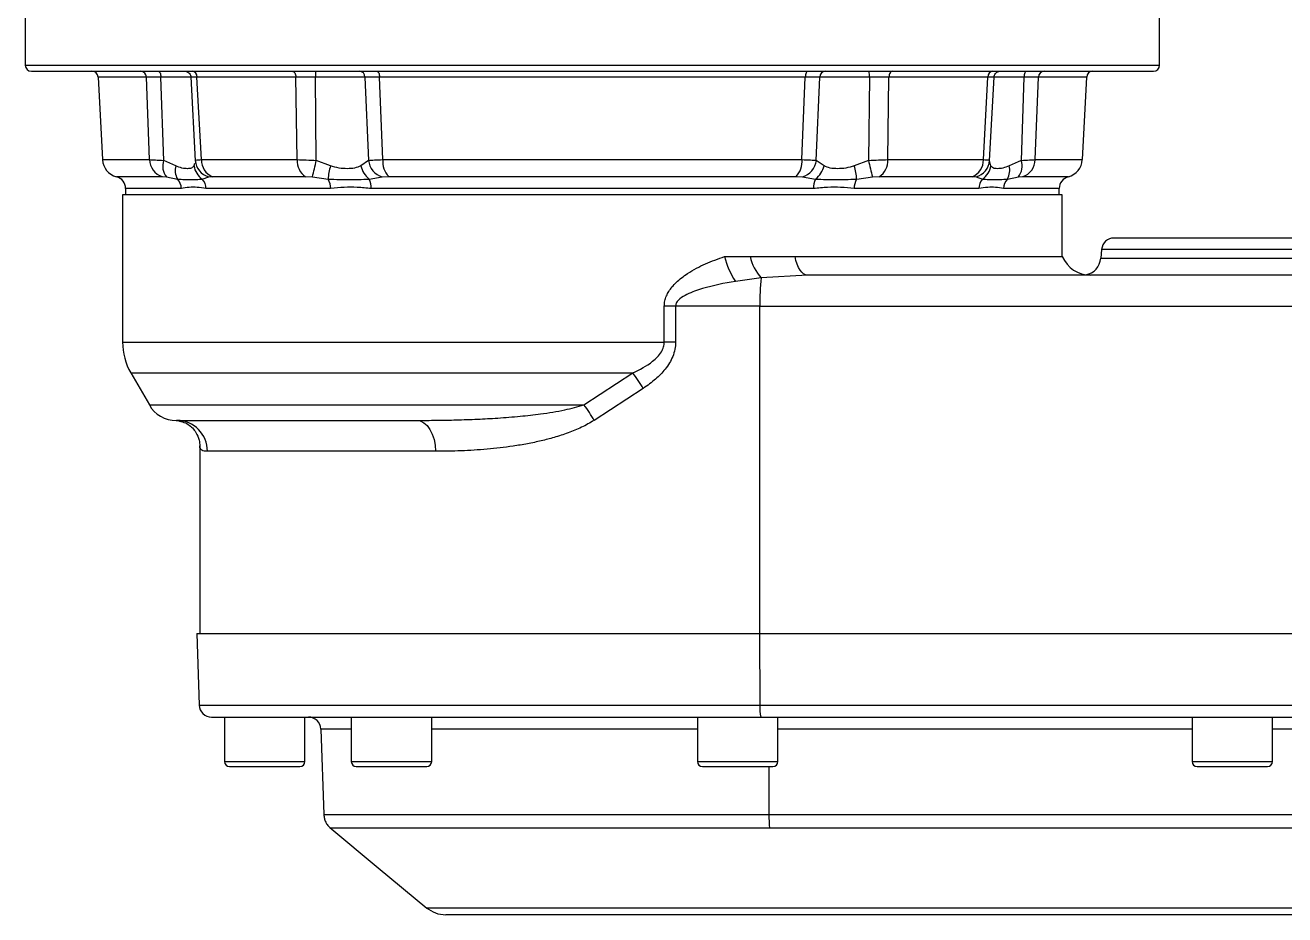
# Model space of a CAD drawing. Header units: centimetres. Extents: x 470464 to 524273, y 49611 to 59074.
# Drawn here: x 503094.02 to 503114.4, y 52552.56 to 52566.96 of the extents above; entities that cross this region are included whole.
import ezdxf

# ---------------------------------------------------------------- set-up
doc = ezdxf.new("R2010")
doc.units = ezdxf.units.CM
doc.header["$MEASUREMENT"] = 0
doc.layers.add('vinç', color=7, linetype='Continuous')

# ---------------------------------------------------------------- blocks, each defined once
blk = doc.blocks.new('ytrbnjytrbtrbrervrer')
at = {"color": 2, "linetype": 'Continuous', "lineweight": 25}
for p, q in [((429324.036, 71741.191), (429324.036, 71739.991)), ((429342.386, 71739.991), (429342.386, 71741.191)), ((429324.036, 71739.991), (429342.386, 71739.991)), ((429325.996, 71739.797), (429325.216, 71739.797)), ((429325.216, 71739.797), (429325.286, 71738.46)), ((429326.048, 71738.46), (429325.996, 71739.797)), ((429326.715, 71739.797), (429326.23, 71739.797)), ((429326.276, 71738.447), (429326.23, 71739.797)), ((429326.715, 71739.802), (429326.787, 71738.439)), ((429326.722, 71739.797), (429326.715, 71739.797)), ((429328.414, 71739.797), (429326.815, 71739.797)), ((429326.887, 71738.46), (429326.815, 71739.797)), ((429328.435, 71738.46), (429328.414, 71739.797)), ((429329.532, 71739.797), (429328.731, 71739.797)), ((429328.745, 71738.447), (429328.731, 71739.797)), ((429329.532, 71739.797), (429329.589, 71738.447)), ((429336.655, 71739.797), (429329.767, 71739.797)), ((429329.821, 71738.46), (429329.767, 71739.797)), ((429336.601, 71738.46), (429336.655, 71739.797)), ((429336.833, 71738.447), (429336.89, 71739.797)), ((429337.691, 71739.797), (429336.89, 71739.797)), ((429337.691, 71739.797), (429337.677, 71738.447)), ((429337.987, 71738.46), (429338.008, 71739.797)), ((429339.607, 71739.797), (429338.008, 71739.797)), ((429339.535, 71738.46), (429339.607, 71739.797)), ((429339.635, 71738.447), (429339.707, 71739.797)), ((429340.191, 71739.797), (429339.707, 71739.797)), ((429340.191, 71739.797), (429340.146, 71738.447)), ((429340.374, 71738.46), (429340.426, 71739.797)), ((429341.206, 71739.797), (429340.426, 71739.797)), ((429341.136, 71738.46), (429341.206, 71739.797)), ((429325.286, 71738.46), (429326.048, 71738.46)), ((429326.47, 71738.361), (429326.276, 71738.447)), ((429326.776, 71738.4), (429326.766, 71738.361)), ((429326.787, 71738.447), (429326.784, 71738.434)), ((429326.788, 71738.45), (429326.794, 71738.394)), ((429326.887, 71738.46), (429328.435, 71738.46)), ((429328.975, 71738.361), (429328.745, 71738.447)), ((429329.589, 71738.447), (429329.464, 71738.361)), ((429329.821, 71738.46), (429336.601, 71738.46)), ((429336.958, 71738.361), (429336.833, 71738.447)), ((429337.677, 71738.447), (429337.447, 71738.361)), ((429337.987, 71738.46), (429339.535, 71738.46)), ((429339.628, 71738.394), (429339.634, 71738.45)), ((429339.629, 71738.449), (429339.635, 71738.447)), ((429339.656, 71738.361), (429339.635, 71738.447)), ((429340.146, 71738.447), (429339.952, 71738.361)), ((429340.374, 71738.46), (429341.136, 71738.46)), ((429325.511, 71738.185), (429326.251, 71738.185)), ((429326.251, 71738.185), (429326.32, 71738.18)), ((429326.32, 71738.18), (429326.498, 71738.145)), ((429326.9, 71738.145), (429327.005, 71738.18)), ((429327.005, 71738.18), (429327.066, 71738.185)), ((429327.066, 71738.185), (429328.571, 71738.185)), ((429328.571, 71738.185), (429328.681, 71738.18)), ((429328.681, 71738.18), (429328.936, 71738.145)), ((429329.6, 71738.145), (429329.812, 71738.18)), ((429329.812, 71738.18), (429329.917, 71738.185)), ((429329.917, 71738.185), (429336.505, 71738.185)), ((429336.505, 71738.185), (429336.61, 71738.18)), ((429336.61, 71738.18), (429336.822, 71738.145)), ((429337.486, 71738.145), (429337.741, 71738.18)), ((429337.741, 71738.18), (429337.851, 71738.185)), ((429337.851, 71738.185), (429339.356, 71738.185)), ((429339.356, 71738.185), (429339.417, 71738.18)), ((429339.417, 71738.18), (429339.522, 71738.145)), ((429339.924, 71738.145), (429340.102, 71738.18)), ((429340.102, 71738.18), (429340.171, 71738.185)), ((429340.171, 71738.185), (429340.911, 71738.185)), ((429326.562, 71737.991), (429325.661, 71737.991)), ((429325.661, 71737.991), (429325.661, 71737.891)), ((429328.977, 71737.991), (429326.96, 71737.991)), ((429336.787, 71737.991), (429329.635, 71737.991)), ((429339.462, 71737.991), (429337.445, 71737.991)), ((429340.761, 71737.991), (429339.86, 71737.991)), ((429340.761, 71737.891), (429340.761, 71737.991)), ((429340.811, 71737.891), (429325.611, 71737.891)), ((429325.611, 71737.891), (429325.611, 71735.509)), ((429340.811, 71736.891), (429340.811, 71737.891)), ((429341.448, 71737.009), (429341.435, 71736.865)), ((429345.104, 71737.009), (429341.448, 71737.009)), ((429335.348, 71736.891), (429335.763, 71736.891)), ((429336.49, 71736.891), (429340.811, 71736.891)), ((429341.435, 71736.865), (429345.057, 71736.865)), ((429335.941, 71736.549), (429335.523, 71736.491)), ((429336.688, 71736.591), (429335.941, 71736.549)), ((429344.979, 71736.591), (429336.688, 71736.591)), ((429334.374, 71735.509), (429334.374, 71736.091)), ((429334.557, 71736.091), (429334.374, 71736.091)), ((429335.919, 71736.091), (429334.557, 71736.091)), ((429334.557, 71736.091), (429334.557, 71735.509)), ((429335.919, 71736.091), (429344.944, 71736.091)), ((429335.919, 71730.791), (429335.919, 71736.091)), ((429325.611, 71735.509), (429334.374, 71735.509)), ((429334.557, 71735.509), (429334.374, 71735.509)), ((429325.745, 71735.009), (429333.863, 71735.009)), ((429325.745, 71735.009), (429326.044, 71734.491)), ((429333.073, 71734.491), (429333.863, 71735.009)), ((429334.034, 71734.759), (429333.239, 71734.241)), ((429326.044, 71734.491), (429333.073, 71734.491)), ((429326.861, 71733.831), (429326.861, 71730.791)), ((429330.672, 71733.741), (429326.984, 71733.741)), ((429326.811, 71730.791), (429335.916, 71730.791)), ((429326.811, 71730.791), (429326.851, 71729.634)), ((429335.916, 71730.791), (429344.942, 71730.791)), ((429335.916, 71730.791), (429335.919, 71729.634)), ((429326.851, 71729.634), (429335.919, 71729.634)), ((429335.919, 71729.634), (429344.944, 71729.634)), ((429327.261, 71729.441), (429327.261, 71728.721)), ((429327.941, 71729.441), (429328.387, 71729.441)), ((429328.387, 71729.441), (429328.87, 71729.441)), ((429328.561, 71728.721), (429328.561, 71729.441)), ((429328.87, 71729.441), (429329.461, 71729.441)), ((429329.311, 71729.441), (429329.311, 71728.721)), ((429329.461, 71729.441), (429330.069, 71729.441)), ((429330.069, 71729.441), (429330.779, 71729.441)), ((429330.611, 71728.721), (429330.611, 71729.441)), ((429333.05, 71729.441), (429333.87, 71729.441)), ((429333.87, 71729.441), (429334.682, 71729.441)), ((429334.911, 71729.441), (429334.911, 71728.721)), ((429335.933, 71729.441), (429344.959, 71729.441)), ((429336.211, 71728.721), (429336.211, 71729.441)), ((429342.911, 71729.441), (429342.911, 71728.721)), ((429344.211, 71728.721), (429344.211, 71729.441)), ((429329.311, 71729.248), (429328.818, 71729.248)), ((429328.818, 71729.248), (429328.866, 71727.863)), ((429334.911, 71729.248), (429330.611, 71729.248)), ((429342.911, 71729.248), (429336.211, 71729.248)), ((429344.982, 71729.248), (429344.211, 71729.248)), ((429327.261, 71728.721), (429328.561, 71728.721)), ((429329.311, 71728.721), (429330.611, 71728.721)), ((429334.911, 71728.721), (429336.211, 71728.721)), ((429336.065, 71728.641), (429336.067, 71727.864)), ((429342.911, 71728.721), (429344.211, 71728.721)), ((429336.067, 71727.864), (429344.953, 71727.864)), ((429344.961, 71727.643), (429336.075, 71727.643))]:
    blk.add_line(p, q, dxfattribs=at)
at = {"color": 2, "linetype": 'Continuous', "lineweight": 25, "flags": 128}
for points in [[(429326.187, 71739.891), (429326.195, 71739.889), (429326.203, 71739.884), (429326.211, 71739.875), (429326.217, 71739.864), (429326.222, 71739.85), (429326.227, 71739.833), (429326.229, 71739.815), (429326.23, 71739.797)], [(429328.354, 71739.891), (429328.365, 71739.889), (429328.376, 71739.884), (429328.386, 71739.875), (429328.395, 71739.864), (429328.403, 71739.85), (429328.408, 71739.833), (429328.412, 71739.815), (429328.414, 71739.797)], [(429329.724, 71739.891), (429329.732, 71739.889), (429329.74, 71739.884), (429329.747, 71739.875), (429329.754, 71739.864), (429329.759, 71739.85), (429329.763, 71739.833), (429329.766, 71739.815), (429329.767, 71739.797)], [(429336.698, 71739.891), (429336.69, 71739.889), (429336.682, 71739.884), (429336.675, 71739.875), (429336.668, 71739.864), (429336.663, 71739.85), (429336.659, 71739.833), (429336.656, 71739.815), (429336.655, 71739.797)], [(429338.068, 71739.891), (429338.057, 71739.889), (429338.046, 71739.884), (429338.036, 71739.875), (429338.027, 71739.864), (429338.019, 71739.85), (429338.013, 71739.833), (429338.01, 71739.815), (429338.008, 71739.797)], [(429340.235, 71739.891), (429340.226, 71739.889), (429340.219, 71739.884), (429340.211, 71739.875), (429340.205, 71739.864), (429340.2, 71739.85), (429340.195, 71739.833), (429340.193, 71739.815), (429340.191, 71739.797)], [(429336.688, 71736.591), (429336.656, 71736.597), (429336.626, 71736.612), (429336.597, 71736.638), (429336.569, 71736.673), (429336.545, 71736.717), (429336.523, 71736.769), (429336.504, 71736.827), (429336.49, 71736.891)], [(429330.367, 71734.241), (429330.427, 71734.232), (429330.484, 71734.203), (429330.537, 71734.157), (429330.583, 71734.095), (429330.621, 71734.019), (429330.649, 71733.933), (429330.667, 71733.839), (429330.672, 71733.741)], [(429328.963, 71727.652), (429329.747, 71727.001), (429330.531, 71726.349)]]:
    blk.add_lwpolyline(points, dxfattribs=at)
at = {"color": 2, "linetype": 'Continuous', "lineweight": 25}
for centre, radius, start, end in [((429324.136, 71739.991), 0.1, 180, 270), ((429342.286, 71739.991), 0.1, 270, 0), ((429325.116, 71739.791), 0.1, 3, 90), ((429325.901, 71739.796), 0.0949, 0.0123, 87.1105), ((429326.725, 71739.801), 0.0905, 356.9101, 83.3565), ((429329.397, 71739.819), 0.667, 173.808, 181.9632), ((429329.437, 71739.797), 0.0949, 359.993, 87.0882), ((429336.985, 71739.797), 0.0949, 92.9082, 180.0107), ((429337.024, 71739.819), 0.667, 358.044, 6.192), ((429339.697, 71739.801), 0.0905, 96.6416, 183.0918), ((429340.521, 71739.796), 0.0949, 92.8895, 179.9877), ((429341.306, 71739.791), 0.1, 90, 177), ((429325.586, 71738.475), 0.3, 183, 255.5687), ((429326.342, 71738.465), 0.294, 180.9742, 251.982), ((429326.555, 71738.356), 0.294, 162.041, 216.895), ((429326.752, 71738.288), 0.291, 165.442, 209.3002), ((429327.073, 71738.402), 0.309, 187.5267, 235.9733), ((429327.079, 71738.463), 0.292, 183.1397, 255.485), ((429327.178, 71738.454), 0.292, 178.9234, 247.3526), ((429328.738, 71738.438), 0.304, 175.9469, 236.5377), ((429324.531, 71739.318), 4.303, 344.6641, 348.3226), ((429329.789, 71738.105), 0.854, 162.5513, 177.292), ((429329.846, 71738.451), 0.392, 193.2609, 231.2165), ((429329.911, 71738.49), 0.326, 187.6172, 252.2379), ((429330.17, 71738.428), 0.351, 174.7706, 223.8044), ((429336.252, 71738.428), 0.351, 316.1955, 5.2318), ((429336.51, 71738.49), 0.326, 287.7617, 352.3848), ((429336.576, 71738.451), 0.392, 308.7835, 346.7391), ((429336.633, 71738.105), 0.853, 2.7024, 17.4512), ((429341.898, 71739.32), 4.31, 191.6815, 195.3342), ((429337.684, 71738.438), 0.304, 303.4629, 4.0545), ((429339.244, 71738.454), 0.292, 292.6477, 1.0781), ((429339.343, 71738.463), 0.292, 284.5149, 356.8589), ((429339.349, 71738.402), 0.309, 304.0231, 352.4792), ((429339.67, 71738.288), 0.291, 330.705, 14.5559), ((429339.867, 71738.356), 0.294, 323.1076, 17.9613), ((429340.08, 71738.465), 0.294, 288.0189, 359.0217), ((429340.836, 71738.475), 0.3, 284.4313, 357), ((429325.461, 71737.991), 0.2, 0, 75.5687), ((429340.961, 71737.991), 0.2, 104.4313, 180), ((429326.35, 71737.994), 0.211, 359.2812, 45.79), ((429326.742, 71737.995), 0.218, 359.0245, 43.596), ((429328.696, 71737.999), 0.282, 358.3419, 31.2578), ((429329.313, 71738), 0.322, 358.3602, 26.8001), ((429337.109, 71738), 0.322, 153.2001, 181.6354), ((429337.726, 71737.999), 0.282, 148.7481, 181.6522), ((429339.68, 71737.995), 0.218, 136.404, 180.9755), ((429340.072, 71737.994), 0.211, 134.2065, 180.7223), ((429341.647, 71736.991), 0.2, 90, 175), ((429336.661, 71737.229), 1.356, 194.4316, 212.9701), ((429336.471, 71737.042), 0.724, 192.0478, 222.9678), ((429341.269, 71737.091), 0.5, 203.5782, 270), ((429341.136, 71736.891), 0.3, 281.159, 355), ((429339.419, 71736.152), 3.5, 173.4862, 180.9925), ((429326.611, 71735.509), 1, 180, 210), ((429332.264, 71733.731), 2.047, 30.1491, 38.6355), ((429326.477, 71734.741), 0.5, 210, 270), ((429331.845, 71733.497), 1.58, 28.0809, 38.9714), ((429326.487, 71733.744), 0.497, 359.6416, 89.635), ((429327.051, 71729.641), 0.2, 182, 270), ((429336.575, 71729.587), 0.658, 175.9186, 192.8294), ((429328.618, 71729.241), 0.2, 2, 90), ((429327.341, 71728.721), 0.08, 180, 270), ((429328.481, 71728.721), 0.08, 270, 0), ((429329.391, 71728.721), 0.08, 180, 270), ((429330.531, 71728.721), 0.08, 270, 0), ((429334.991, 71728.721), 0.08, 180, 270), ((429336.131, 71728.721), 0.08, 270, 0), ((429342.991, 71728.721), 0.08, 180, 270), ((429344.131, 71728.721), 0.08, 270, 0), ((429338.838, 71727.854), 2.771, 179.7959, 184.3548)]:
    blk.add_arc(centre, radius, start, end, dxfattribs=at)
for points, knots in [([(429324.136, 71739.891), (429324.143, 71739.891), (429324.158, 71739.891), (429324.278, 71739.891), (429324.474, 71739.891), (429324.762, 71739.891), (429325.138, 71739.891), (429325.604, 71739.891), (429326.154, 71739.891), (429326.783, 71739.891), (429327.48, 71739.891), (429328.234, 71739.891), (429329.032, 71739.891), (429329.859, 71739.891), (429330.703, 71739.891), (429331.549, 71739.891), (429332.385, 71739.891), (429332.939, 71739.891), (429333.211, 71739.891)], [0, 0, 0, 0, 0.058247, 0.116497, 0.177469, 0.239988, 0.303803, 0.368626, 0.434138, 0.5, 0.565863, 0.631375, 0.696198, 0.760013, 0.822532, 0.883504, 0.942716, 1, 1, 1, 1]), ([(429326.23, 71739.797), (429326.181, 71739.797), (429326.083, 71739.797), (429326.025, 71739.797), (429325.996, 71739.797)], [0, 0, 0, 0, 0.500001, 1, 1, 1, 1]), ([(429326.639, 71739.888), (429326.649, 71739.885), (429326.67, 71739.878), (429326.694, 71739.855), (429326.711, 71739.827), (429326.714, 71739.807), (429326.716, 71739.797)], [0, 0, 0, 0, 0.2536098, 0.5118805, 0.7638635, 1, 1, 1, 1]), ([(429326.815, 71739.797), (429326.784, 71739.797), (429326.731, 71739.797), (429326.724, 71739.797), (429326.722, 71739.797)], [0, 0, 0, 0, 0.577845, 1, 1, 1, 1]), ([(429328.731, 71739.797), (429328.674, 71739.797), (429328.56, 71739.797), (429328.463, 71739.797), (429328.414, 71739.797)], [0, 0, 0, 0, 0.499999, 1, 1, 1, 1]), ([(429329.767, 71739.797), (429329.718, 71739.797), (429329.619, 71739.797), (429329.561, 71739.797), (429329.532, 71739.797)], [0, 0, 0, 0, 0.499999, 1, 1, 1, 1]), ([(429333.211, 71739.891), (429333.488, 71739.891), (429334.041, 71739.891), (429334.877, 71739.891), (429335.719, 71739.891), (429336.563, 71739.891), (429337.39, 71739.891), (429338.188, 71739.891), (429338.942, 71739.891), (429339.639, 71739.891), (429340.268, 71739.891), (429340.818, 71739.891), (429341.284, 71739.891), (429341.66, 71739.891), (429341.948, 71739.891), (429342.144, 71739.891), (429342.264, 71739.891), (429342.279, 71739.891), (429342.286, 71739.891)], [0, 0, 0, 0, 0.0582476, 0.1164972, 0.1774689, 0.2399877, 0.3038027, 0.3686255, 0.4341378, 0.5000001, 0.5658624, 0.6313747, 0.6961973, 0.7600121, 0.8225313, 0.883503, 0.9417497, 1, 1, 1, 1]), ([(429336.89, 71739.797), (429336.861, 71739.797), (429336.803, 71739.797), (429336.704, 71739.797), (429336.655, 71739.797)], [0, 0, 0, 0, 0.500001, 1, 1, 1, 1]), ([(429338.008, 71739.797), (429337.959, 71739.797), (429337.862, 71739.797), (429337.748, 71739.797), (429337.691, 71739.797)], [0, 0, 0, 0, 0.500001, 1, 1, 1, 1]), ([(429339.707, 71739.797), (429339.704, 71739.797), (429339.698, 71739.797), (429339.637, 71739.797), (429339.607, 71739.797)], [0, 0, 0, 0, 0.499999, 1, 1, 1, 1]), ([(429339.706, 71739.797), (429339.707, 71739.807), (429339.711, 71739.827), (429339.728, 71739.855), (429339.752, 71739.878), (429339.773, 71739.885), (429339.783, 71739.888)], [0, 0, 0, 0, 0.236133, 0.488143, 0.74642, 1, 1, 1, 1]), ([(429340.426, 71739.797), (429340.397, 71739.797), (429340.339, 71739.797), (429340.241, 71739.797), (429340.191, 71739.797)], [0, 0, 0, 0, 0.499999, 1, 1, 1, 1]), ([(429326.048, 71738.46), (429326.076, 71738.459), (429326.133, 71738.457), (429326.228, 71738.45), (429326.276, 71738.447)], [0, 0, 0, 0, 0.502664, 1, 1, 1, 1]), ([(429326.766, 71738.361), (429326.754, 71738.347), (429326.73, 71738.319), (429326.662, 71738.311), (429326.575, 71738.319), (429326.505, 71738.347), (429326.47, 71738.361)], [0, 0, 0, 0, 0.249631, 0.499949, 0.75023, 1, 1, 1, 1]), ([(429326.787, 71738.447), (429326.79, 71738.45), (429326.797, 71738.457), (429326.857, 71738.459), (429326.887, 71738.46)], [0, 0, 0, 0, 0.496801, 1, 1, 1, 1]), ([(429328.435, 71738.46), (429328.483, 71738.459), (429328.578, 71738.457), (429328.689, 71738.45), (429328.745, 71738.447)], [0, 0, 0, 0, 0.502657, 1, 1, 1, 1]), ([(429329.464, 71738.361), (429329.432, 71738.347), (429329.368, 71738.319), (429329.246, 71738.311), (429329.113, 71738.319), (429329.021, 71738.347), (429328.975, 71738.361)], [0, 0, 0, 0, 0.249634, 0.499951, 0.750224, 1, 1, 1, 1]), ([(429329.589, 71738.447), (429329.617, 71738.45), (429329.676, 71738.457), (429329.772, 71738.459), (429329.821, 71738.46)], [0, 0, 0, 0, 0.497489, 1, 1, 1, 1]), ([(429336.601, 71738.46), (429336.65, 71738.459), (429336.746, 71738.457), (429336.805, 71738.45), (429336.833, 71738.447)], [0, 0, 0, 0, 0.501945, 1, 1, 1, 1]), ([(429337.447, 71738.361), (429337.401, 71738.347), (429337.309, 71738.319), (429337.176, 71738.311), (429337.054, 71738.319), (429336.99, 71738.347), (429336.958, 71738.361)], [0, 0, 0, 0, 0.249635, 0.499954, 0.750236, 1, 1, 1, 1]), ([(429337.677, 71738.447), (429337.732, 71738.45), (429337.844, 71738.457), (429337.939, 71738.459), (429337.987, 71738.46)], [0, 0, 0, 0, 0.4968191, 1, 1, 1, 1]), ([(429339.535, 71738.46), (429339.566, 71738.459), (429339.619, 71738.458), (429339.626, 71738.452), (429339.629, 71738.449)], [0, 0, 0, 0, 0.578293, 1, 1, 1, 1]), ([(429339.952, 71738.361), (429339.917, 71738.347), (429339.847, 71738.319), (429339.76, 71738.311), (429339.692, 71738.319), (429339.668, 71738.347), (429339.656, 71738.361)], [0, 0, 0, 0, 0.249634, 0.499951, 0.750224, 1, 1, 1, 1]), ([(429340.146, 71738.447), (429340.194, 71738.45), (429340.289, 71738.457), (429340.346, 71738.459), (429340.374, 71738.46)], [0, 0, 0, 0, 0.49681, 1, 1, 1, 1]), ([(429326.498, 71738.145), (429326.538, 71738.143), (429326.613, 71738.138), (429326.717, 71738.143), (429326.809, 71738.138), (429326.868, 71738.143), (429326.9, 71738.145)], [0, 0, 0, 0, 0.2686462, 0.5000316, 0.7314608, 1, 1, 1, 1]), ([(429326.96, 71737.991), (429326.912, 71737.999), (429326.819, 71738.015), (429326.685, 71738.015), (429326.604, 71737.999), (429326.562, 71737.991)], [0, 0, 0, 0, 0.340546, 0.6595243, 1, 1, 1, 1]), ([(429328.936, 71738.145), (429328.998, 71738.143), (429329.114, 71738.138), (429329.279, 71738.143), (429329.438, 71738.138), (429329.543, 71738.143), (429329.6, 71738.145)], [0, 0, 0, 0, 0.2686505, 0.5000296, 0.7314599, 1, 1, 1, 1]), ([(429329.635, 71737.991), (429329.558, 71737.999), (429329.41, 71738.015), (429329.19, 71738.015), (429329.05, 71737.999), (429328.977, 71737.991)], [0, 0, 0, 0, 0.340543, 0.659523, 1, 1, 1, 1]), ([(429337.445, 71737.991), (429337.372, 71737.999), (429337.232, 71738.015), (429337.011, 71738.015), (429336.864, 71737.999), (429336.787, 71737.991)], [0, 0, 0, 0, 0.34054, 0.65952, 1, 1, 1, 1]), ([(429336.822, 71738.145), (429336.879, 71738.143), (429336.984, 71738.138), (429337.143, 71738.143), (429337.308, 71738.138), (429337.424, 71738.143), (429337.486, 71738.145)], [0, 0, 0, 0, 0.268646, 0.500036, 0.731461, 1, 1, 1, 1]), ([(429339.86, 71737.991), (429339.818, 71737.999), (429339.737, 71738.015), (429339.603, 71738.015), (429339.51, 71737.999), (429339.462, 71737.991)], [0, 0, 0, 0, 0.340538, 0.659521, 1, 1, 1, 1]), ([(429339.522, 71738.145), (429339.554, 71738.143), (429339.613, 71738.138), (429339.705, 71738.143), (429339.809, 71738.138), (429339.884, 71738.143), (429339.924, 71738.145)], [0, 0, 0, 0, 0.268645, 0.500033, 0.731458, 1, 1, 1, 1]), ([(429345.111, 71737.191), (429344.965, 71737.191), (429344.649, 71737.191), (429344.215, 71737.191), (429343.811, 71737.191), (429343.458, 71737.191), (429343.125, 71737.191), (429342.817, 71737.191), (429342.54, 71737.191), (429342.297, 71737.191), (429342.091, 71737.191), (429341.906, 71737.191), (429341.761, 71737.191), (429341.664, 71737.191), (429341.652, 71737.191), (429341.647, 71737.191)], [0, 0, 0, 0, 0.076805, 0.166992, 0.237491, 0.307998, 0.379996, 0.452003, 0.524002, 0.596009, 0.666507, 0.737015, 0.827194, 0.914914, 1, 1, 1, 1]), ([(429334.374, 71736.091), (429334.376, 71736.119), (429334.379, 71736.176), (429334.407, 71736.256), (429334.447, 71736.332), (429334.5, 71736.405), (429334.569, 71736.478), (429334.655, 71736.551), (429334.808, 71736.66), (429335.04, 71736.782), (429335.245, 71736.855), (429335.348, 71736.891)], [0, 0, 0, 0, 0.061652, 0.125778, 0.18621, 0.251403, 0.327774, 0.410962, 0.501812, 0.750348, 1, 1, 1, 1]), ([(429335.763, 71736.891), (429335.841, 71736.891), (429336.004, 71736.891), (429336.246, 71736.891), (429336.409, 71736.891), (429336.49, 71736.891)], [0, 0, 0, 0, 0.317554, 0.658566, 1, 1, 1, 1]), ([(429335.523, 71736.491), (429335.345, 71736.459), (429335.078, 71736.41), (429334.778, 71736.304), (429334.637, 71736.223), (429334.579, 71736.163), (429334.56, 71736.121), (429334.558, 71736.101), (429334.557, 71736.091)], [0, 0, 0, 0, 0.499199, 0.749107, 0.874174, 0.944293, 0.973217, 1, 1, 1, 1]), ([(429333.863, 71735.009), (429333.975, 71735.064), (429334.15, 71735.15), (429334.311, 71735.312), (429334.366, 71735.427), (429334.371, 71735.482), (429334.374, 71735.509)], [0, 0, 0, 0, 0.499789, 0.778371, 0.893336, 1, 1, 1, 1]), ([(429334.557, 71735.509), (429334.555, 71735.47), (429334.55, 71735.389), (429334.513, 71735.275), (429334.458, 71735.167), (429334.369, 71735.041), (429334.23, 71734.898), (429334.102, 71734.807), (429334.034, 71734.759)], [0, 0, 0, 0, 0.123197, 0.250681, 0.371331, 0.500572, 0.734531, 1, 1, 1, 1]), ([(429330.367, 71734.241), (429330.474, 71734.242), (429330.685, 71734.242), (429331.014, 71734.249), (429331.345, 71734.26), (429331.689, 71734.279), (429332.03, 71734.305), (429332.393, 71734.347), (429332.739, 71734.399), (429332.971, 71734.463), (429333.073, 71734.491)], [0, 0, 0, 0, 0.126914, 0.249911, 0.378255, 0.499136, 0.63114, 0.749582, 0.889746, 1, 1, 1, 1]), ([(429326.48, 71734.243), (429326.547, 71734.228), (429326.672, 71734.199), (429326.801, 71734.057), (429326.855, 71733.925), (429326.859, 71733.86), (429326.861, 71733.831)], [0, 0, 0, 0, 0.312565, 0.582753, 0.810604, 1, 1, 1, 1]), ([(429326.484, 71734.241), (429326.482, 71734.241), (429326.475, 71734.241), (429326.527, 71734.241), (429326.644, 71734.241), (429326.834, 71734.241), (429327.091, 71734.241), (429327.413, 71734.241), (429327.796, 71734.241), (429328.233, 71734.241), (429328.717, 71734.241), (429329.239, 71734.241), (429329.787, 71734.241), (429330.175, 71734.241), (429330.367, 71734.241)], [0, 0, 0, 0, 0.0298201, 0.1157284, 0.2030282, 0.2923758, 0.3823072, 0.4727054, 0.5631096, 0.6530414, 0.7423823, 0.829688, 0.9155933, 1, 1, 1, 1]), ([(429333.239, 71734.241), (429333.172, 71734.202), (429333.035, 71734.123), (429332.816, 71734.036), (429332.598, 71733.965), (429332.379, 71733.908), (429332.157, 71733.861), (429331.863, 71733.812), (429331.503, 71733.771), (429331.082, 71733.745), (429330.81, 71733.743), (429330.672, 71733.741)], [0, 0, 0, 0, 0.080854, 0.16521, 0.250216, 0.328506, 0.412016, 0.500901, 0.662976, 0.829236, 1, 1, 1, 1]), ([(429326.984, 71733.741), (429326.965, 71733.742), (429326.928, 71733.744), (429326.89, 71733.757), (429326.868, 71733.783), (429326.86, 71733.809), (429326.861, 71733.829), (429326.862, 71733.831)], [0, 0, 0, 0, 0.252143, 0.48607, 0.736402, 0.96916, 1, 1, 1, 1]), ([(429327.051, 71729.441), (429327.057, 71729.441), (429327.07, 71729.441), (429327.163, 71729.441), (429327.273, 71729.441), (429327.328, 71729.441)], [0, 0, 0, 0, 0.334511, 0.667929, 1, 1, 1, 1]), ([(429327.328, 71729.441), (429327.409, 71729.441), (429327.571, 71729.441), (429327.818, 71729.441), (429327.941, 71729.441)], [0, 0, 0, 0, 0.499998, 1, 1, 1, 1]), ([(429330.779, 71729.441), (429331.014, 71729.441), (429331.486, 71729.441), (429332.248, 71729.441), (429332.783, 71729.441), (429333.05, 71729.441)], [0, 0, 0, 0, 0.333281, 0.66673, 1, 1, 1, 1]), ([(429334.682, 71729.441), (429334.889, 71729.441), (429335.303, 71729.441), (429335.723, 71729.441), (429335.933, 71729.441)], [0, 0, 0, 0, 0.499999, 1, 1, 1, 1]), ([(429327.341, 71728.641), (429327.349, 71728.641), (429327.36, 71728.641), (429327.431, 71728.641), (429327.505, 71728.641), (429327.596, 71728.641), (429327.729, 71728.641), (429327.839, 71728.641), (429327.911, 71728.641)], [0, 0, 0, 0, 0.239456, 0.368362, 0.5, 0.631638, 0.760543, 1, 1, 1, 1]), ([(429327.911, 71728.641), (429327.983, 71728.641), (429328.093, 71728.641), (429328.226, 71728.641), (429328.317, 71728.641), (429328.391, 71728.641), (429328.462, 71728.641), (429328.473, 71728.641), (429328.481, 71728.641)], [0, 0, 0, 0, 0.239457, 0.368362, 0.5, 0.631638, 0.760544, 1, 1, 1, 1]), ([(429329.391, 71728.641), (429329.399, 71728.641), (429329.41, 71728.641), (429329.481, 71728.641), (429329.555, 71728.641), (429329.646, 71728.641), (429329.779, 71728.641), (429329.889, 71728.641), (429329.961, 71728.641)], [0, 0, 0, 0, 0.239456, 0.368362, 0.5, 0.631638, 0.760544, 1, 1, 1, 1]), ([(429329.961, 71728.641), (429330.033, 71728.641), (429330.143, 71728.641), (429330.276, 71728.641), (429330.367, 71728.641), (429330.441, 71728.641), (429330.512, 71728.641), (429330.523, 71728.641), (429330.531, 71728.641)], [0, 0, 0, 0, 0.239456, 0.368362, 0.5, 0.631638, 0.760544, 1, 1, 1, 1]), ([(429334.991, 71728.641), (429334.999, 71728.641), (429335.01, 71728.641), (429335.081, 71728.641), (429335.155, 71728.641), (429335.246, 71728.641), (429335.379, 71728.641), (429335.489, 71728.641), (429335.561, 71728.641)], [0, 0, 0, 0, 0.239456, 0.368362, 0.5, 0.631638, 0.760544, 1, 1, 1, 1]), ([(429335.561, 71728.641), (429335.633, 71728.641), (429335.743, 71728.641), (429335.876, 71728.641), (429335.967, 71728.641), (429336.041, 71728.641), (429336.112, 71728.641), (429336.123, 71728.641), (429336.131, 71728.641)], [0, 0, 0, 0, 0.239456, 0.368362, 0.5, 0.631638, 0.760544, 1, 1, 1, 1]), ([(429342.991, 71728.641), (429342.999, 71728.641), (429343.01, 71728.641), (429343.081, 71728.641), (429343.155, 71728.641), (429343.246, 71728.641), (429343.379, 71728.641), (429343.489, 71728.641), (429343.561, 71728.641)], [0, 0, 0, 0, 0.239456, 0.368362, 0.5, 0.631638, 0.760544, 1, 1, 1, 1]), ([(429343.561, 71728.641), (429343.633, 71728.641), (429343.743, 71728.641), (429343.876, 71728.641), (429343.967, 71728.641), (429344.041, 71728.641), (429344.112, 71728.641), (429344.123, 71728.641), (429344.131, 71728.641)], [0, 0, 0, 0, 0.239456, 0.368362, 0.5, 0.631638, 0.760544, 1, 1, 1, 1]), ([(429328.866, 71727.864), (429328.866, 71727.864), (429328.866, 71727.864), (429328.874, 71727.864), (429328.909, 71727.864), (429328.974, 71727.864), (429329.074, 71727.864), (429329.215, 71727.864), (429329.427, 71727.864), (429329.63, 71727.864), (429329.786, 71727.864), (429329.83, 71727.864), (429329.875, 71727.864), (429329.92, 71727.864), (429329.967, 71727.864), (429330.014, 71727.864), (429330.054, 71727.864), (429330.103, 71727.865), (429330.178, 71727.865), (429330.285, 71727.865), (429330.416, 71727.865), (429330.563, 71727.865), (429330.741, 71727.865), (429330.986, 71727.865), (429331.277, 71727.865), (429331.573, 71727.865), (429331.802, 71727.865), (429331.978, 71727.865), (429332.15, 71727.865), (429332.309, 71727.865), (429332.463, 71727.865), (429332.599, 71727.865), (429332.748, 71727.865), (429332.911, 71727.865), (429333.088, 71727.865), (429333.394, 71727.864), (429333.814, 71727.864), (429334.327, 71727.864), (429334.781, 71727.864), (429335.171, 71727.864), (429335.494, 71727.864), (429335.748, 71727.864), (429335.931, 71727.864), (429336.03, 71727.864), (429336.067, 71727.864)], [0, 0, 0, 0, 0.0003245, 0.0352571, 0.0728758, 0.1131808, 0.1561715, 0.2018483, 0.2502102, 0.3203898, 0.3282712, 0.3361516, 0.3440326, 0.3519138, 0.3597944, 0.3676757, 0.3755565, 0.3793472, 0.3913477, 0.4109246, 0.4281856, 0.4488138, 0.4728097, 0.5001722, 0.5437446, 0.5791497, 0.6025768, 0.6202393, 0.6363542, 0.6573268, 0.6699691, 0.6837502, 0.69867, 0.7147281, 0.7319253, 0.7502613, 0.8030015, 0.8495938, 0.8900376, 0.9243318, 0.9524755, 0.9744687, 0.9903102, 1, 1, 1, 1]), ([(429328.866, 71727.864), (429328.868, 71727.843), (429328.872, 71727.801), (429328.895, 71727.741), (429328.928, 71727.686), (429328.959, 71727.658), (429328.974, 71727.643)], [0, 0, 0, 0, 0.247208, 0.500001, 0.752793, 1, 1, 1, 1]), ([(429336.075, 71727.643), (429335.758, 71727.643), (429335.126, 71727.643), (429334.201, 71727.644), (429333.314, 71727.644), (429332.478, 71727.645), (429331.706, 71727.645), (429331.012, 71727.644), (429330.404, 71727.644), (429329.893, 71727.644), (429329.489, 71727.644), (429329.191, 71727.644), (429329.024, 71727.643), (429328.954, 71727.643), (429328.974, 71727.643), (429328.974, 71727.643)], [0, 0, 0, 0, 0.0834, 0.166227, 0.249749, 0.333074, 0.416094, 0.499811, 0.582914, 0.666095, 0.749775, 0.83277, 0.916222, 0.999675, 1, 1, 1, 1]), ([(429330.522, 71726.357), (429330.531, 71726.357), (429330.55, 71726.357), (429330.702, 71726.357), (429330.943, 71726.357), (429331.277, 71726.357), (429331.696, 71726.357), (429332.195, 71726.357), (429332.765, 71726.357), (429333.397, 71726.357), (429334.081, 71726.357), (429334.807, 71726.357), (429335.562, 71726.357), (429339.035, 71726.357), (429342.252, 71726.357), (429345.212, 71726.357)], [0, 0, 0, 0, 0.042418, 0.085195, 0.127639, 0.170196, 0.212909, 0.255319, 0.298038, 0.340588, 0.383039, 0.425839, 0.468394, 0.510755, 1, 1, 1, 1]), ([(429330.522, 71726.357), (429330.57, 71726.324), (429330.667, 71726.257), (429330.783, 71726.247), (429330.842, 71726.241)], [0, 0, 0, 0, 0.499999, 1, 1, 1, 1]), ([(429345.236, 71726.241), (429342.276, 71726.241), (429339.07, 71726.241), (429335.62, 71726.241), (429334.903, 71726.241), (429334.215, 71726.241), (429333.566, 71726.241), (429332.967, 71726.241), (429332.427, 71726.241), (429331.954, 71726.241), (429331.557, 71726.241), (429331.241, 71726.241), (429331.013, 71726.241), (429330.868, 71726.241), (429330.851, 71726.241), (429330.842, 71726.241)], [0, 0, 0, 0, 0.502436, 0.544072, 0.585593, 0.627163, 0.668442, 0.709938, 0.751476, 0.792763, 0.834253, 0.875745, 0.917123, 0.958618, 1, 1, 1, 1])]:
    blk.add_open_spline(points, degree=3, knots=knots, dxfattribs=at)
blk = doc.blocks.new('teyrujehkutk5rjykturjset')
at = {"layer": 'vinç', "color": 2}
blk.add_blockref('ytrbnjytrbtrbrervrer', (-15647.027, 3979.597), dxfattribs=at)
blk = doc.blocks.new('rtrtjhrkıtyurjtyrkurjt')
at = {"layer": 'vinç', "color": 2}
blk.add_blockref('teyrujehkutk5rjykturjset', (3449.374, -3989.374), dxfattribs=at)

msp = doc.modelspace()

# ---------------------------------------------------------------- block references
at = {"layer": 'vinç', "color": 2}
msp.add_blockref('rtrtjhrkıtyurjtyrkurjt', (85967.638, -19163.9), dxfattribs=at)

doc.saveas('drawing.dxf')
